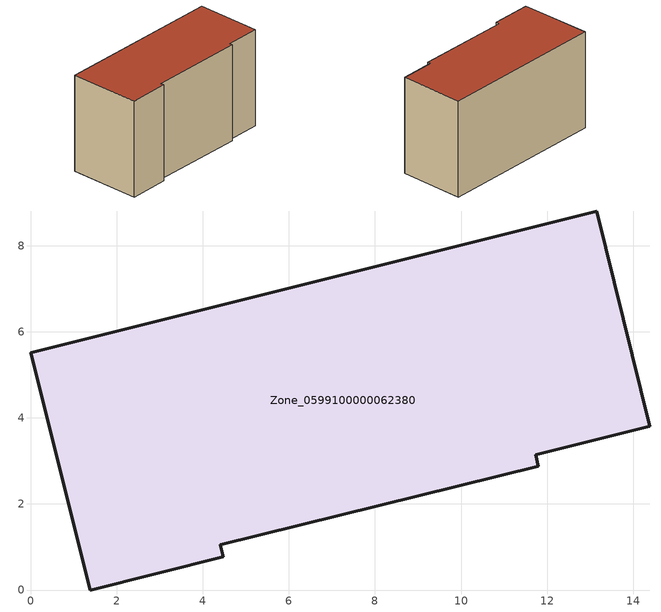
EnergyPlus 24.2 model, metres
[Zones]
Zone_0599100000062380
 floor ground (C_G): 0,5.51 13.15,8.81 14.38,3.81 11.73,3.14 11.8,2.88 4.4,1.05 4.47,0.77 1.38,0 z0
 wall outside (C_F): 13.15,8.81 0,5.51 1.38,0 4.47,0.77 4.4,1.05 11.8,2.88 11.73,3.14 14.38,3.81 13.15,8.81 z0:7.87
 roof outside (C_R): 11.8,2.88 11.73,3.14 14.38,3.81 13.15,8.81 0,5.51 1.38,0 4.47,0.77 4.4,1.05 z7.87
[BUILDING]
Pand.0599100000062380: North Axis=0; Terrain=City; Loads Convergence Tolerance Value=0.04; Temperature Convergence Tolerance Value=0.4; Solar Distribution=FullExterior; Maximum Number of Warmup Days=25; Minimum Number of Warmup Days=1
[Site:Location]
Rotterdam.The.Hague.AP_ZH_NLD Design_Conditions: Latitude=51.96; Longitude=4.45; Time Zone=1; Elevation=-4.5
[SITE:GROUNDTEMPERATURE:BUILDINGSURFACE]
18, 18, 18, 18, 18, 18, 18, 18, 18, 18, 18, 18
[MATERIAL] Thermal Absorptance=0.9; Solar Absorptance=0.7; Visible Absorptance=0.7
Name | Roughness | Thickness | Conductivity | Density | Specific Heat
G.TI.1975-1991 | MediumSmooth | 0.15 | 0.288461 | 540 | 1210
F.TI.1975-1991 | Rough | 0.3 | 0.230769 | 1920 | 840
R.TI.1975-1991 | MediumRough | 0.2 | 0.153846 | 1500 | 1000
[CONSTRUCTION]
C_G: G.TI.1975-1991
C_F: F.TI.1975-1991
C_R: R.TI.1975-1991
[ZONE]
Zone_0599100000062380: Type=1; Multiplier=1; Ceiling Height=Autocalculate; Volume=Autocalculate; Floor Area=autocalculate; Part of Total Floor Area=Yes
[ZONEINFILTRATION:DESIGNFLOWRATE]
Infil_Zone_0599100000062380: Zone or ZoneList or Space or SpaceList=Zone_0599100000062380; Schedule=AlwaysOn; Design Flow Rate Calculation Method=Flow/Area; Flow Rate per Floor Area=0.003; Constant Term Coefficient=1; Temperature Term Coefficient=0; Velocity Term Coefficient=0; Velocity Squared Term Coefficient=0
[HVACTEMPLATE:ZONE:IDEALLOADSAIRSYSTEM]
Zone_0599100000062380: Maximum Heating Supply Air Temperature=50; Minimum Cooling Supply Air Temperature=13; Maximum Heating Supply Air Humidity Ratio=0.0156; Minimum Cooling Supply Air Humidity Ratio=0.0077; Heating Limit=NoLimit; Cooling Limit=NoLimit; Dehumidification Control Type=ConstantSensibleHeatRatio; Cooling Sensible Heat Ratio=0.7; Dehumidification Setpoint=60; Humidification Control Type=None; Humidification Setpoint=30; Outdoor Air Method=None; Outdoor Air Flow Rate per Person=0.00944; Outdoor Air Flow Rate per Zone Floor Area=0; Outdoor Air Flow Rate per Zone=0; Demand Controlled Ventilation Type=None; Outdoor Air Economizer Type=NoEconomizer; Heat Recovery Type=None; Sensible Heat Recovery Effectiveness=0.7; Latent Heat Recovery Effectiveness=0.65
[ZONECONTROL:THERMOSTAT]
ThermostatControl_Zone_0599100000062380: Zone or ZoneList=Zone_0599100000062380; Control Type Schedule=DualSetpointControlType; Control 1=Thermostat_Zone_0599100000062380; Temperature Difference Between Cutout And Setpoint=0
[THERMOSTATSETPOINT:DUALSETPOINT]
Thermostat_Zone_0599100000062380: Heating Setpoint Temperature Schedule=HeatingSetpoint_Zone_0599100000062380; Cooling Setpoint Temperature Schedule=CoolingSetpoint_Zone_0599100000062380
[SCHEDULE:COMPACT]
HeatingSetpoint_Zone_0599100000062380: Through: 12/31, For: AllDays, Until: 24:00, 21
CoolingSetpoint_Zone_0599100000062380: Through: 12/31, For: AllDays, Until: 24:00, 24
DualSetpointControlType: Through: 12/31, For: AllDays, Until: 24:00, 4
AlwaysOn: Through: 12/31, For: AllDays, Until: 24:00, 1
